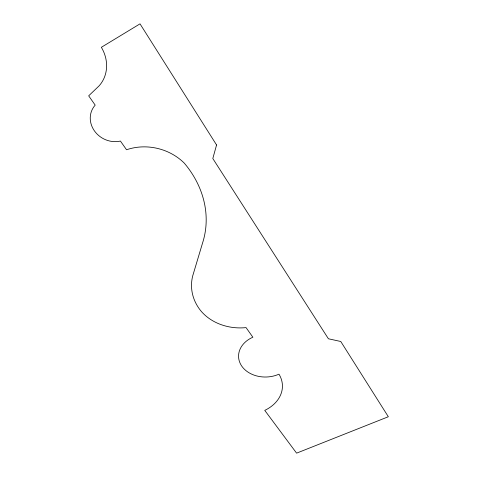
<?xml version="1.0" encoding="UTF-8"?>
<svg xmlns="http://www.w3.org/2000/svg" width="477" height="477" viewBox="0 0 477 477"><rect width="100%" height="100%" fill="white"/><g stroke="black" fill="none" stroke-linecap="round" stroke-linejoin="round"><path stroke-width="0.72" d="M216.564 144.966L212.808 158.525L328.414 338.777L340.769 341.49L388.332 416.743L296.593 453.15L264.759 410.381A37.611 28.542 -0.5 0 0 278.985 374.177A27.278 21.268 -2.3 0 1 241.887 366.306A27.278 21.268 -2.3 0 1 252.87 337.227L246.06 327.604A47.825 39.579 -0.4 0 1 200.59 310.551A55.386 45.941 -1.1 0 1 192.702 275.915L202.642 242.745A102.561 87.357 17.4 0 0 184.301 163.152A51.289 45.112 14.4 0 0 126.542 149.76L120.437 141.067A23.468 21.167 27.8 0 1 94.398 130.847A23.468 21.167 27.8 0 1 95.197 105.125L88.668 95.835L99.097 85.86A36.109 32.18 40.3 0 0 101.357 47.301L140.017 23.85L216.564 144.966"/></g></svg>
